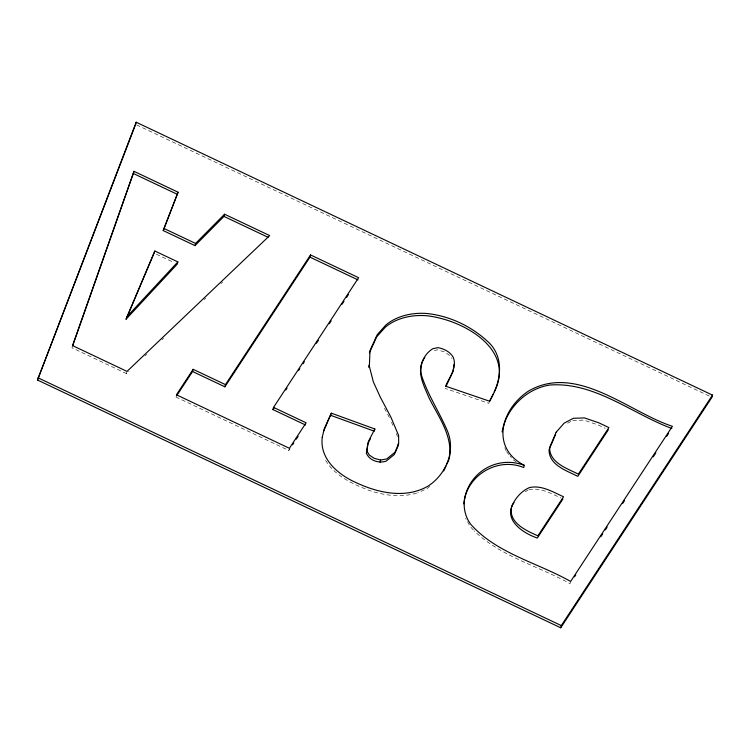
<?xml version="1.0" encoding="UTF-8"?>
<svg xmlns="http://www.w3.org/2000/svg" width="750" height="750" viewBox="0 0 750 750"><rect width="100%" height="100%" fill="white"/><g stroke="black" fill="none" stroke-linecap="round" stroke-linejoin="round"><path stroke-width="0.56" stroke-dasharray="3.75 2.81" d="M72.544 345.6L71.963 347.794L126.45 373.594L128.981 371.184M126.45 373.594L127.022 371.4M175.856 396.984L288.825 450.478L289.397 448.284M489.394 401.137L488.812 403.331L445.069 388.387M570.619 581.447L570.037 583.641C538.462 566.091 500.653 556.528 474.216 530.897M288.825 450.478L290.062 448.594M145.022 355.912L146.709 354.309M161.897 339.844L163.584 338.231M204.103 299.662L205.791 298.059M220.988 283.594L222.675 281.981M429.844 486.384L427.331 488.391L417.694 492.909M567.628 423.216L571.744 421.041M525.234 491.606L527.972 490.237M416.597 493.144C401.034 497.756 384.431 495.478 369.262 490.472C352.013 483.787 333.394 475.331 324.384 458.156M434.306 350.484L437.456 349.828L444.197 351.825L449.231 355.097L451.922 358.472M528.891 489.778C540.234 487.134 550.875 493.463 560.878 497.962M572.766 420.487L583.941 420.131L598.172 424.988L605.278 428.353M136.659 124.922L709.809 396.309M156.403 254.213L173.1 262.125M516.272 462.075L513.497 460.022L509.991 455.822M473.428 530.034L470.25 526.603L465.619 518.306M506.494 451.622L509.297 454.978M384.459 408.291L387.084 413.231M387.609 414.216L390.225 419.166M504.75 447.647L506.053 450.628M391.528 422.25L392.831 425.334M396.3 433.556L397.603 436.641"/><path stroke-width="1.12" d="M368.841 367.472L368.925 365.231M449.184 459.066C453.422 436.659 438.637 417.131 429.188 398.194C423.825 385.425 415.284 370.528 424.772 357.441M453.872 364.566L453.216 371.166L446.025 386.363M398.081 443.906L398.091 445.988L394.341 454.5L386.128 461.156C378.891 463.65 369.544 460.603 366.412 453.328L367.828 443.7L370.312 438.891M366.412 453.328L368.4 441.506L374.859 429L331.341 413.166L324.319 428.663L322.191 437.428M463.875 503.916C466.144 475.613 497.447 456.628 523.697 467.55L524.269 465.347C490.022 447.591 501.197 409.05 528.553 391.059C576.741 362.934 629.306 412.453 672.413 426.291L570.619 581.447C537.666 562.762 496.8 553.575 470.831 524.4C464.194 515.653 462.609 504.356 465.712 493.922C473.372 469.078 500.053 456.084 524.269 465.347M502.097 431.962C506.062 408.534 526.294 388.622 549.834 385.022C594.581 381.722 632.016 413.709 671.831 428.484M37.5 380.025L136.181 122.222L712.5 395.109L711.919 397.312L560.719 627.778L37.5 380.025L135.178 125.512M135.6 124.416L136.181 122.222M72.741 345.591L134.006 171.347L178.069 192.216L163.219 230.578L195 245.625L223.969 216.412L224.541 214.219L269.672 235.584L127.022 371.4L72.544 345.6L134.006 171.347M126.084 319.191L154.884 251.025L177.853 261.9L177.281 264.103L126.084 319.191L154.884 251.025M163.219 230.578L178.069 192.216M195 245.625L195.572 243.431L224.541 214.219M192.572 371.512L193.144 369.319L225.459 384.619L224.887 386.812L192.572 371.512L176.475 396.047M224.887 386.812L309.956 257.137L310.538 254.934L358.612 277.697L273.534 407.381L272.953 409.575L305.541 425.006M323.747 430.866L331.341 413.166M374.859 429L374.278 431.194L330.769 415.359M380.072 462.244L380.653 460.05L386.7 458.962L394.922 452.306L398.672 443.784L398.606 435.478L390.806 416.962L380.325 397.191L373.331 381.834L369.375 366.394L369.975 350.672L377.213 334.706L385.791 325.087A56.962 42.591 14.7 0 1 426.159 313.444C450.094 315.731 472.884 326.878 489.984 343.678C505.078 360.009 500.287 383.944 489.394 401.137L445.641 386.194C449.334 377.016 457.509 367.519 453.169 357.122C449.944 351.666 444.056 348.825 438.038 347.634L432.778 348.722C424.088 354.122 419.597 364.294 421.2 374.372C427.312 394.003 438.834 411.094 446.925 429.853C456.366 450.328 446.166 474.525 427.903 486.188C405.619 499.012 378.122 492.984 356.119 482.634C338.269 474.759 319.491 459 322.256 437.419M560.719 627.778L561.3 625.584L712.5 395.109M555.562 434.438L549.066 449.691C548.85 465.084 566.484 470.578 577.781 476.344L608.316 429.797M369.394 352.875L376.631 336.909L385.219 327.291A56.962 42.591 14.7 0 1 425.578 315.647C461.25 318.928 516.431 348.572 494.269 391.809M443.719 470.953L445.997 466.003M446.906 464.025L448.734 460.059M489.806 401.241L493.284 393.9M513.984 502.622C502.35 519.516 523.153 533.362 537.319 538.022L562.95 498.947M193.144 369.319L176.428 394.791L289.397 448.284L306.112 422.803L273.534 407.381M225.459 384.619L310.538 254.934M272.953 409.575L274.237 407.625M285.75 390.075L287.025 388.125M298.538 370.575L299.822 368.625M303.019 363.75L304.303 361.8M316.453 343.275L318.375 340.35M329.25 323.775L331.163 320.85M342.037 304.275L343.959 301.35M346.519 297.45L348.441 294.525M292.538 444.816L293.775 442.931M296.25 439.163L298.106 436.331M574.519 576.806L575.803 574.856M600.769 536.803L602.691 533.878M605.25 529.969L607.172 527.044M622.537 503.625L624.459 500.7M653.269 456.788L655.828 452.878M666.712 436.294L668.634 433.369M126.666 316.997L177.853 261.9M380.653 460.05L374.184 458.306L369.309 455.053L366.984 451.125M133.434 173.55L177.497 194.409M223.969 216.412L268.05 237.291M309.956 257.137L358.031 279.9M163.791 228.384L195.572 243.431M38.081 377.831L561.3 625.584M511.687 506.4C507.853 522.497 525.984 530.588 537.891 535.819L563.531 496.744C552.844 492.047 541.603 484.819 529.462 487.584C521.362 491.016 515.109 498.412 511.687 506.4M556.144 432.244L549.637 447.488C549.422 462.881 567.056 468.384 578.362 474.141L608.897 427.594L598.744 422.784L584.522 417.938L573.347 418.294L564.084 423.197L556.144 432.244"/></g></svg>
